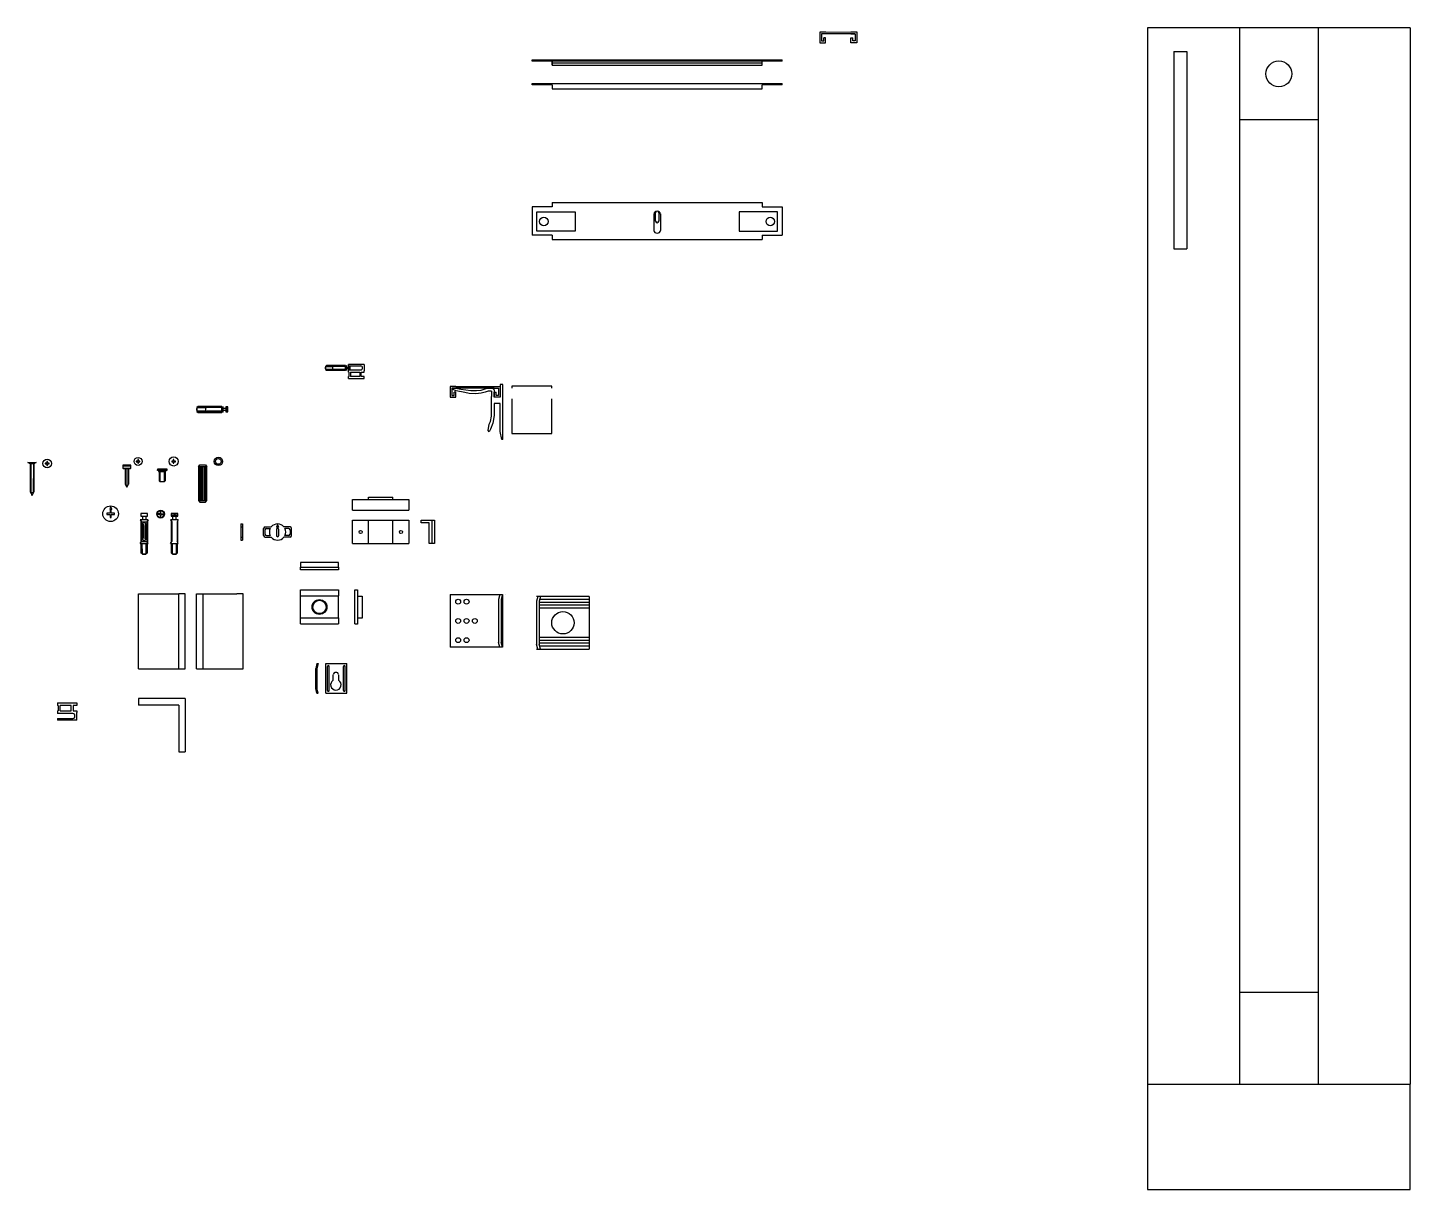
# Model space of a CAD drawing. Header units: millimetres. Extents: x 1887 to 2433, y 1313 to 1515.
# Drawn here: x 1886.7 to 1991.9, y 1313.4 to 1401.7 of the extents above; entities that cross this region are included whole.
import ezdxf

# ---------------------------------------------------------------- set-up
doc = ezdxf.new("R2010")
doc.units = ezdxf.units.MM
doc.layers.add('viti', color=5, linetype='Continuous')

msp = doc.modelspace()

# ---------------------------------------------------------------- linework, layer by layer
for p, q in [((1991.86, 1401.68), (1971.86, 1401.68)), ((1971.86, 1401.68), (1971.86, 1321.35)), ((1978.86, 1401.7), (1978.86, 1321.35)), ((1984.86, 1401.68), (1984.86, 1321.35)), ((1991.86, 1401.68), (1991.86, 1321.35)), ((1973.86, 1399.88), (1974.86, 1399.88)), ((1973.86, 1399.88), (1973.86, 1384.88)), ((1974.86, 1399.88), (1974.86, 1384.88)), ((1984.86, 1394.68), (1978.86, 1394.68)), ((1973.86, 1384.88), (1974.86, 1384.88)), ((1978.86, 1328.35), (1984.86, 1328.35)), ((1971.86, 1321.35), (1991.86, 1321.35)), ((1971.86, 1321.35), (1971.86, 1313.35)), ((1991.86, 1313.35), (1991.86, 1321.35)), ((1971.86, 1313.35), (1971.86, 1313.35)), ((1971.86, 1313.35), (1991.86, 1313.35))]:
    msp.add_line(p, q)
msp.add_xline((2088.57, 1488.88), (1, 0))
msp.add_circle((1981.86, 1398.18), 0.985)
at = {"layer": 'viti'}
for p, q in [((1946.93, 1401.36), (1949.75, 1401.37)), ((1947.38, 1401.37), (1946.93, 1401.36)), ((1946.93, 1401.36), (1946.93, 1400.55)), ((1949.62, 1401.23), (1947.06, 1401.23)), ((1947.38, 1401.23), (1947.06, 1401.23)), ((1947.06, 1401.23), (1947.06, 1400.69)), ((1949.3, 1401.37), (1949.75, 1401.37)), ((1949.3, 1401.23), (1949.62, 1401.23)), ((1949.62, 1401.23), (1949.62, 1400.69)), ((1949.75, 1401.37), (1949.75, 1400.55)), ((1946.93, 1400.55), (1947.38, 1400.55)), ((1947.06, 1400.69), (1947.24, 1400.69)), ((1947.24, 1400.69), (1947.24, 1400.93)), ((1947.38, 1400.93), (1947.24, 1400.93)), ((1947.38, 1400.55), (1947.38, 1400.93)), ((1949.3, 1400.55), (1949.3, 1400.93)), ((1949.3, 1400.93), (1949.44, 1400.93)), ((1949.75, 1400.55), (1949.3, 1400.55)), ((1949.44, 1400.69), (1949.44, 1400.93)), ((1949.62, 1400.69), (1949.44, 1400.69)), ((1925.06, 1399.24), (1944.06, 1399.24)), ((1925.06, 1399.14), (1925.06, 1399.24)), ((1944.06, 1399.14), (1925.06, 1399.14)), ((1925.4, 1399.24), (1925.4, 1399.19)), ((1925.4, 1399.19), (1926.56, 1399.19)), ((1925.62, 1399.14), (1925.62, 1399.24)), ((1926.27, 1399.24), (1926.27, 1399.14)), ((1926.27, 1399.24), (1926.27, 1399.14)), ((1926.56, 1399.19), (1926.56, 1399.24)), ((1926.56, 1399.14), (1926.56, 1398.84)), ((1926.56, 1398.84), (1926.56, 1399.14)), ((1942.56, 1399.19), (1942.56, 1399.24)), ((1943.71, 1399.19), (1942.56, 1399.19)), ((1942.56, 1398.84), (1942.56, 1399.14)), ((1942.85, 1399.24), (1942.85, 1399.14)), ((1942.85, 1399.24), (1942.85, 1399.14)), ((1943.5, 1399.14), (1943.5, 1399.24)), ((1943.71, 1399.24), (1943.71, 1399.19)), ((1944.06, 1399.14), (1944.06, 1399.24)), ((1942.56, 1399.01), (1926.56, 1399.01)), ((1926.56, 1398.84), (1942.56, 1398.84)), ((1925.06, 1397.45), (1944.06, 1397.45)), ((1925.06, 1397.35), (1925.06, 1397.45)), ((1926.56, 1397.35), (1925.06, 1397.35)), ((1926.56, 1397.35), (1926.56, 1397.05)), ((1926.56, 1397.05), (1942.56, 1397.05)), ((1944.06, 1397.35), (1942.56, 1397.35)), ((1942.56, 1397.05), (1942.56, 1397.35)), ((1942.56, 1397.05), (1942.56, 1397.22)), ((1944.06, 1397.35), (1944.06, 1397.45)), ((1926.56, 1388.06), (1925.06, 1388.06)), ((1925.06, 1388.06), (1925.06, 1385.91)), ((1926.56, 1388.4), (1926.56, 1388.06)), ((1926.56, 1388.4), (1942.56, 1388.4)), ((1934.3, 1387.53), (1934.3, 1386.28)), ((1934.42, 1387.63), (1934.42, 1386.97)), ((1934.69, 1387.63), (1934.69, 1386.97)), ((1934.82, 1387.53), (1934.82, 1386.28)), ((1942.56, 1388.4), (1942.56, 1388.06)), ((1942.56, 1388.06), (1944.06, 1388.06)), ((1944.06, 1388.06), (1944.06, 1385.91)), ((1926.56, 1385.91), (1925.06, 1385.91)), ((1926.56, 1385.91), (1926.56, 1385.58)), ((1926.56, 1385.58), (1942.56, 1385.58)), ((1942.56, 1385.91), (1944.06, 1385.91)), ((1942.56, 1385.91), (1942.56, 1385.58)), ((1909.41, 1376), (1909.34, 1375.94)), ((1909.37, 1375.91), (1909.4, 1375.95)), ((1909.4, 1375.95), (1909.85, 1375.95)), ((1910.86, 1376), (1909.41, 1376)), ((1909.85, 1375.98), (1909.85, 1375.65)), ((1909.85, 1375.98), (1909.93, 1375.93)), ((1910.89, 1375.96), (1909.9, 1375.96)), ((1910.86, 1375.96), (1910.86, 1376)), ((1910.86, 1376), (1910.94, 1375.98)), ((1910.94, 1375.98), (1910.86, 1375.93)), ((1910.94, 1375.65), (1910.94, 1375.98)), ((1912.27, 1376.08), (1911.09, 1376.08)), ((1911.09, 1375.98), (1911.09, 1376.08)), ((1911.09, 1375.98), (1912.02, 1375.97)), ((1911.21, 1375.96), (1911.09, 1375.96)), ((1911.09, 1375.96), (1911.09, 1375.67)), ((1911.15, 1375.96), (1911.15, 1375.67)), ((1911.21, 1375.67), (1911.21, 1375.96)), ((1912.27, 1376.08), (1912.27, 1375.61)), ((1909.34, 1375.94), (1909.34, 1375.7)), ((1909.34, 1375.88), (1909.37, 1375.91)), ((1909.34, 1375.76), (1909.34, 1375.88)), ((1909.37, 1375.73), (1909.34, 1375.76)), ((1909.34, 1375.7), (1909.41, 1375.64)), ((1909.85, 1375.91), (1909.37, 1375.91)), ((1909.37, 1375.73), (1909.85, 1375.73)), ((1909.4, 1375.69), (1909.37, 1375.73)), ((1909.85, 1375.69), (1909.4, 1375.69)), ((1909.41, 1375.69), (1909.41, 1375.64)), ((1909.41, 1375.64), (1910.86, 1375.64)), ((1909.85, 1375.65), (1909.93, 1375.7)), ((1910.89, 1375.68), (1909.9, 1375.68)), ((1910.86, 1375.93), (1909.93, 1375.93)), ((1910.86, 1375.7), (1909.93, 1375.7)), ((1910.86, 1375.7), (1910.86, 1375.93)), ((1910.94, 1375.65), (1910.86, 1375.7)), ((1910.86, 1375.64), (1910.86, 1375.68)), ((1910.94, 1375.65), (1910.86, 1375.64)), ((1910.94, 1375.88), (1911.09, 1375.88)), ((1911.09, 1375.75), (1910.94, 1375.75)), ((1911.09, 1375.67), (1911.21, 1375.67)), ((1912.02, 1375.66), (1911.09, 1375.66)), ((1911.09, 1375.5), (1911.09, 1375.66)), ((1911.09, 1375.5), (1911.14, 1375.5)), ((1911.14, 1375.17), (1911.09, 1375.17)), ((1911.09, 1375.02), (1911.09, 1375.17)), ((1911.09, 1375.02), (1912.27, 1375.02)), ((1911.14, 1375.17), (1911.14, 1375.5)), ((1911.21, 1375.83), (1911.15, 1375.83)), ((1911.21, 1375.8), (1911.15, 1375.8)), ((1911.24, 1375.5), (1911.93, 1375.5)), ((1911.24, 1375.5), (1911.24, 1375.17)), ((1911.93, 1375.17), (1911.24, 1375.17)), ((1911.93, 1375.5), (1911.93, 1375.17)), ((1912.04, 1375.17), (1912.04, 1375.5)), ((1912.04, 1375.5), (1912.27, 1375.5)), ((1912.27, 1375.17), (1912.04, 1375.17)), ((1912.27, 1375.5), (1912.27, 1375.61)), ((1912.27, 1375.02), (1912.27, 1375.17)), ((1919.25, 1374.41), (1918.8, 1374.41)), ((1918.8, 1374.41), (1918.8, 1373.6)), ((1918.93, 1374.24), (1919.25, 1374.27)), ((1919.25, 1374.27), (1918.93, 1374.27)), ((1918.93, 1374.27), (1918.93, 1373.73)), ((1919.09, 1374.16), (1918.93, 1374.24)), ((1919.28, 1374.09), (1919.09, 1374.16)), ((1919.11, 1373.73), (1919.11, 1373.97)), ((1919.25, 1373.97), (1919.11, 1373.97)), ((1919.25, 1374.41), (1922.17, 1374.41)), ((1919.25, 1374.27), (1919.62, 1374.2)), ((1922.17, 1374.27), (1919.25, 1374.27)), ((1919.25, 1373.6), (1919.25, 1373.97)), ((1919.94, 1373.94), (1919.28, 1374.09)), ((1919.62, 1374.2), (1920.39, 1374.1)), ((1920.25, 1373.88), (1919.94, 1373.94)), ((1920.76, 1373.86), (1920.25, 1373.88)), ((1920.39, 1374.1), (1920.56, 1374.1)), ((1920.56, 1374.1), (1920.82, 1374.11)), ((1921.17, 1373.9), (1920.76, 1373.86)), ((1920.82, 1374.11), (1921.17, 1374.14)), ((1921.17, 1374.14), (1921.48, 1374.22)), ((1921.48, 1373.97), (1921.17, 1373.9)), ((1921.48, 1374.22), (1921.63, 1374.27)), ((1921.71, 1374.06), (1921.48, 1373.97)), ((1921.63, 1374.27), (1922.04, 1374.27)), ((1921.95, 1374.05), (1921.71, 1374.06)), ((1921.77, 1373.89), (1921.77, 1373.89)), ((1921.95, 1374.05), (1921.95, 1373.65)), ((1922.04, 1374.27), (1922.17, 1374.16)), ((1922.17, 1374.41), (1922.62, 1374.41)), ((1922.17, 1374.27), (1922.49, 1374.27)), ((1922.17, 1374.16), (1922.17, 1373.6)), ((1922.17, 1373.6), (1922.17, 1373.97)), ((1922.17, 1373.6), (1922.17, 1373.97)), ((1922.17, 1373.97), (1922.31, 1373.97)), ((1922.31, 1373.73), (1922.31, 1373.97)), ((1922.49, 1374.27), (1922.49, 1373.73)), ((1922.62, 1374.57), (1922.62, 1373.6)), ((1922.83, 1374.57), (1922.62, 1374.57)), ((1922.62, 1374.5), (1922.62, 1373.6)), ((1922.62, 1374.41), (1922.62, 1373.6)), ((1922.83, 1370.38), (1922.83, 1374.57)), ((1923.5, 1374.43), (1923.5, 1374.27)), ((1926.54, 1374.43), (1923.5, 1374.43)), ((1926.54, 1374.27), (1926.54, 1374.43)), ((1899.64, 1372.89), (1899.54, 1372.82)), ((1899.54, 1372.82), (1899.54, 1372.51)), ((1899.59, 1372.78), (1899.62, 1372.83)), ((1899.62, 1372.83), (1900.19, 1372.82)), ((1901.45, 1372.89), (1899.64, 1372.89)), ((1900.19, 1372.87), (1900.19, 1372.46)), ((1900.19, 1372.87), (1900.29, 1372.81)), ((1901.49, 1372.84), (1900.25, 1372.84)), ((1901.45, 1372.81), (1900.29, 1372.81)), ((1901.45, 1372.89), (1901.54, 1372.87)), ((1901.45, 1372.84), (1901.45, 1372.89)), ((1901.54, 1372.87), (1901.45, 1372.81)), ((1901.45, 1372.52), (1901.45, 1372.81)), ((1901.54, 1372.46), (1901.54, 1372.87)), ((1901.89, 1372.85), (1901.74, 1372.85)), ((1901.74, 1372.85), (1901.74, 1372.48)), ((1901.81, 1372.85), (1901.81, 1372.48)), ((1901.89, 1372.48), (1901.89, 1372.85)), ((1918.8, 1373.6), (1919.25, 1373.6)), ((1918.93, 1373.73), (1919.11, 1373.73)), ((1921.95, 1372.73), (1921.95, 1373.65)), ((1922.16, 1372.8), (1922.15, 1372.21)), ((1922.16, 1373.11), (1922.16, 1372.8)), ((1922.62, 1373.11), (1922.16, 1373.11)), ((1922.62, 1373.6), (1922.17, 1373.6)), ((1922.62, 1373.6), (1922.17, 1373.6)), ((1922.62, 1373.6), (1922.17, 1373.6)), ((1922.49, 1373.73), (1922.31, 1373.73)), ((1922.62, 1370.99), (1922.62, 1373.11)), ((1923.5, 1373.46), (1923.5, 1370.83)), ((1926.54, 1370.83), (1926.54, 1373.46)), ((1899.54, 1372.74), (1899.59, 1372.78)), ((1899.54, 1372.6), (1899.54, 1372.74)), ((1899.59, 1372.55), (1899.54, 1372.6)), ((1899.54, 1372.51), (1899.64, 1372.44)), ((1900.19, 1372.79), (1899.59, 1372.78)), ((1899.59, 1372.55), (1900.19, 1372.55)), ((1899.62, 1372.51), (1899.59, 1372.55)), ((1900.19, 1372.51), (1899.62, 1372.51)), ((1899.64, 1372.51), (1899.64, 1372.44)), ((1899.64, 1372.44), (1901.45, 1372.44)), ((1900.19, 1372.46), (1900.29, 1372.52)), ((1901.49, 1372.49), (1900.25, 1372.49)), ((1901.45, 1372.52), (1900.29, 1372.52)), ((1901.54, 1372.46), (1901.45, 1372.52)), ((1901.45, 1372.44), (1901.45, 1372.49)), ((1901.54, 1372.46), (1901.45, 1372.44)), ((1901.54, 1372.75), (1901.74, 1372.75)), ((1901.74, 1372.58), (1901.54, 1372.58)), ((1901.74, 1372.48), (1901.89, 1372.48)), ((1901.89, 1372.68), (1901.81, 1372.68)), ((1901.89, 1372.65), (1901.81, 1372.65)), ((1921.77, 1371.55), (1921.89, 1371.75)), ((1921.89, 1371.75), (1921.95, 1372.14)), ((1921.95, 1372.14), (1921.95, 1372.73)), ((1922.15, 1372.21), (1922.06, 1371.61)), ((1921.7, 1371.07), (1921.77, 1371.55)), ((1921.77, 1370.97), (1921.7, 1371.07)), ((1921.88, 1371.17), (1921.77, 1370.97)), ((1922.06, 1371.61), (1921.88, 1371.17)), ((1922.74, 1370.38), (1922.62, 1370.99)), ((1923.5, 1370.83), (1926.54, 1370.83)), ((1922.83, 1370.38), (1922.74, 1370.38)), ((1886.67, 1368.63), (1887.31, 1368.63)), ((1886.87, 1368.53), (1886.67, 1368.63)), ((1887.31, 1368.63), (1887.13, 1368.53)), ((1887.13, 1368.53), (1886.87, 1368.53)), ((1886.87, 1368.53), (1886.87, 1366.41)), ((1886.91, 1368.53), (1886.91, 1366.33)), ((1887.1, 1368.53), (1887.09, 1366.33)), ((1887.13, 1368.53), (1887.13, 1366.41)), ((1894.51, 1368.42), (1893.92, 1368.42)), ((1893.92, 1368.42), (1893.92, 1368.38)), ((1893.92, 1368.38), (1893.92, 1368.2)), ((1893.92, 1368.38), (1894.51, 1368.38)), ((1893.92, 1368.33), (1893.92, 1368.2)), ((1893.92, 1368.2), (1894.51, 1368.2)), ((1893.92, 1368.2), (1893.93, 1368.16)), ((1893.93, 1368.16), (1894.5, 1368.16)), ((1894.09, 1368.16), (1894.09, 1366.97)), ((1894.13, 1368.16), (1894.13, 1366.91)), ((1894.3, 1368.16), (1894.3, 1366.91)), ((1894.34, 1368.16), (1894.34, 1366.97)), ((1894.5, 1368.16), (1894.51, 1368.2)), ((1894.51, 1368.38), (1894.51, 1368.42)), ((1894.51, 1368.2), (1894.51, 1368.38)), ((1896.55, 1368.01), (1896.56, 1368.15)), ((1897.25, 1368.01), (1896.55, 1368.01)), ((1896.56, 1368.15), (1897.25, 1368.15)), ((1896.62, 1368.01), (1896.63, 1367.95)), ((1896.63, 1367.95), (1897.17, 1367.95)), ((1896.67, 1367.95), (1896.67, 1367.24)), ((1896.73, 1367.95), (1896.73, 1367.18)), ((1897.08, 1367.18), (1897.08, 1367.95)), ((1897.14, 1367.95), (1897.14, 1367.24)), ((1897.17, 1367.95), (1897.19, 1368.01)), ((1897.25, 1368.15), (1897.25, 1368.01)), ((1899.67, 1368.3), (1899.77, 1368.44)), ((1899.67, 1368.3), (1899.67, 1365.74)), ((1900.3, 1368.3), (1899.67, 1368.3)), ((1899.76, 1368.3), (1899.76, 1365.74)), ((1899.77, 1368.44), (1900.2, 1368.44)), ((1899.87, 1368.3), (1899.87, 1365.74)), ((1899.98, 1368.3), (1899.98, 1365.74)), ((1900.1, 1368.3), (1900.1, 1365.74)), ((1900.2, 1368.44), (1900.3, 1368.3)), ((1900.21, 1368.3), (1900.21, 1365.74)), ((1900.3, 1365.74), (1900.3, 1368.3)), ((1894.13, 1366.91), (1894.3, 1366.91)), ((1896.67, 1367.24), (1896.73, 1367.18)), ((1896.73, 1367.18), (1897.08, 1367.18)), ((1897.14, 1367.24), (1897.08, 1367.18)), ((1887.09, 1366.33), (1886.91, 1366.33)), ((1899.67, 1365.74), (1900.3, 1365.74)), ((1899.67, 1365.74), (1899.77, 1365.6)), ((1899.77, 1365.6), (1900.2, 1365.6)), ((1900.2, 1365.6), (1900.3, 1365.74)), ((1911.39, 1365.61), (1911.39, 1365.81)), ((1911.39, 1365.81), (1915.66, 1365.81)), ((1911.39, 1365), (1911.39, 1365.61)), ((1912.6, 1366), (1914.45, 1366)), ((1912.6, 1365.81), (1912.6, 1366)), ((1914.45, 1365.81), (1914.45, 1366)), ((1915.66, 1365.81), (1915.66, 1365)), ((1892.98, 1365.28), (1892.91, 1365.09)), ((1892.91, 1365.09), (1893.06, 1365.09)), ((1892.98, 1365.28), (1893.06, 1365.09)), ((1895.28, 1364.75), (1895.28, 1364.54)), ((1895.79, 1364.75), (1895.28, 1364.75)), ((1895.28, 1364.54), (1895.79, 1364.54)), ((1895.42, 1364.26), (1895.42, 1364.54)), ((1895.65, 1364.54), (1895.65, 1364.26)), ((1895.79, 1364.54), (1895.79, 1364.75)), ((1896.76, 1364.73), (1896.53, 1364.73)), ((1896.76, 1364.68), (1896.53, 1364.68)), ((1896.81, 1364.73), (1897.04, 1364.73)), ((1896.81, 1364.68), (1897.04, 1364.68)), ((1897.58, 1364.75), (1897.58, 1364.54)), ((1898.09, 1364.75), (1897.58, 1364.75)), ((1897.58, 1364.65), (1898.09, 1364.65)), ((1897.58, 1364.54), (1898.09, 1364.54)), ((1897.72, 1364.26), (1897.72, 1364.54)), ((1897.81, 1364.75), (1897.81, 1364.65)), ((1897.86, 1364.75), (1897.86, 1364.65)), ((1897.95, 1364.54), (1897.95, 1364.26)), ((1898.09, 1364.54), (1898.09, 1364.75)), ((1911.39, 1365), (1915.66, 1365)), ((1895.83, 1364.26), (1895.24, 1364.26)), ((1895.24, 1364.26), (1895.33, 1364.12)), ((1895.29, 1364.18), (1895.29, 1362.56)), ((1895.33, 1364.12), (1895.74, 1364.12)), ((1895.33, 1364.12), (1895.33, 1362.62)), ((1895.39, 1363.89), (1895.39, 1362.85)), ((1895.46, 1363.95), (1895.46, 1362.91)), ((1895.46, 1362.79), (1895.46, 1363.84)), ((1895.61, 1363.95), (1895.61, 1362.91)), ((1895.61, 1362.8), (1895.61, 1363.84)), ((1895.67, 1363.9), (1895.67, 1362.84)), ((1895.83, 1364.26), (1895.74, 1364.12)), ((1895.74, 1364.12), (1895.74, 1362.62)), ((1895.78, 1364.18), (1895.78, 1362.56)), ((1898.13, 1364.26), (1897.54, 1364.26)), ((1897.54, 1364.26), (1897.63, 1364.12)), ((1897.59, 1364.18), (1897.59, 1362.56)), ((1897.63, 1364.12), (1897.63, 1362.62)), ((1898.13, 1364.26), (1898.04, 1364.12)), ((1898.04, 1364.12), (1898.04, 1362.62)), ((1898.08, 1364.18), (1898.08, 1362.56)), ((1902.88, 1363.96), (1903.01, 1363.96)), ((1902.88, 1363.96), (1902.88, 1362.72)), ((1902.88, 1363.73), (1903.01, 1363.73)), ((1903.01, 1363.96), (1903.01, 1362.72)), ((1904.61, 1363.07), (1904.61, 1363.62)), ((1904.72, 1363.73), (1905.19, 1363.73)), ((1904.72, 1363.5), (1904.72, 1363.18)), ((1904.83, 1363.61), (1905.12, 1363.61)), ((1905.68, 1363.91), (1905.6, 1363.71)), ((1905.6, 1363.71), (1905.75, 1363.71)), ((1905.6, 1363.55), (1905.6, 1363.06)), ((1905.68, 1363.91), (1905.75, 1363.71)), ((1905.76, 1363.55), (1905.76, 1363.06)), ((1906.64, 1363.73), (1906.17, 1363.73)), ((1906.53, 1363.61), (1906.24, 1363.61)), ((1906.64, 1363.5), (1906.64, 1363.18)), ((1906.75, 1363.07), (1906.75, 1363.62)), ((1911.39, 1362.47), (1911.39, 1364.24)), ((1911.39, 1364.24), (1915.66, 1364.24)), ((1912.6, 1362.47), (1912.6, 1364.24)), ((1914.45, 1362.47), (1914.45, 1364.24)), ((1915.66, 1364.24), (1915.66, 1362.47)), ((1916.6, 1364.04), (1916.6, 1364.24)), ((1916.6, 1364.24), (1917.21, 1364.24)), ((1917.21, 1364.04), (1916.6, 1364.04)), ((1917.21, 1364.24), (1917.41, 1364.24)), ((1917.22, 1362.47), (1917.21, 1364.04)), ((1917.41, 1364.24), (1917.42, 1362.47)), ((1917.41, 1364.24), (1917.61, 1364.24)), ((1917.61, 1364.24), (1917.61, 1362.47)), ((1895.24, 1362.48), (1895.33, 1362.62)), ((1895.24, 1362.48), (1895.83, 1362.48)), ((1895.31, 1361.74), (1895.31, 1362.48)), ((1895.33, 1362.62), (1895.74, 1362.62)), ((1895.36, 1362.48), (1895.37, 1361.68)), ((1895.69, 1361.68), (1895.69, 1362.48)), ((1895.83, 1362.48), (1895.74, 1362.62)), ((1895.75, 1362.48), (1895.75, 1361.74)), ((1897.54, 1362.48), (1897.63, 1362.62)), ((1897.54, 1362.48), (1898.13, 1362.48)), ((1897.61, 1361.74), (1897.61, 1362.48)), ((1897.66, 1362.48), (1897.67, 1361.68)), ((1897.99, 1361.68), (1897.99, 1362.48)), ((1898.13, 1362.48), (1898.04, 1362.62)), ((1898.05, 1362.48), (1898.05, 1361.74)), ((1902.88, 1362.96), (1903.01, 1362.96)), ((1902.88, 1362.72), (1903.01, 1362.72)), ((1904.72, 1362.96), (1905.19, 1362.96)), ((1904.83, 1363.07), (1905.12, 1363.07)), ((1906.64, 1362.96), (1906.17, 1362.96)), ((1906.53, 1363.07), (1906.24, 1363.07)), ((1911.39, 1362.47), (1915.66, 1362.47)), ((1917.42, 1362.47), (1917.22, 1362.47)), ((1917.61, 1362.47), (1917.42, 1362.47)), ((1895.37, 1361.68), (1895.31, 1361.74)), ((1895.37, 1361.68), (1895.69, 1361.68)), ((1895.43, 1361.62), (1895.37, 1361.68)), ((1895.63, 1361.62), (1895.43, 1361.62)), ((1895.69, 1361.68), (1895.63, 1361.62)), ((1895.75, 1361.74), (1895.69, 1361.68)), ((1897.67, 1361.68), (1897.61, 1361.74)), ((1897.67, 1361.68), (1897.99, 1361.68)), ((1897.73, 1361.62), (1897.67, 1361.68)), ((1897.93, 1361.62), (1897.73, 1361.62)), ((1897.99, 1361.68), (1897.93, 1361.62)), ((1898.05, 1361.74), (1897.99, 1361.68)), ((1910.31, 1361.02), (1907.43, 1361.02)), ((1907.43, 1361.02), (1907.43, 1360.67)), ((1907.43, 1360.47), (1907.43, 1360.67)), ((1907.43, 1360.67), (1910.31, 1360.67)), ((1910.31, 1360.47), (1907.43, 1360.47)), ((1910.31, 1360.67), (1910.31, 1361.02)), ((1910.31, 1360.67), (1910.31, 1360.47)), ((1895.11, 1352.93), (1895.11, 1358.64)), ((1895.11, 1358.64), (1898.17, 1358.64)), ((1898.16, 1352.93), (1898.17, 1358.64)), ((1898.66, 1358.64), (1898.17, 1358.64)), ((1898.66, 1352.93), (1898.66, 1358.64)), ((1899.52, 1352.93), (1899.52, 1358.64)), ((1899.52, 1358.64), (1902.57, 1358.64)), ((1900.02, 1352.93), (1900.02, 1358.64)), ((1903.07, 1358.64), (1902.57, 1358.64)), ((1903.07, 1352.93), (1903.07, 1358.64)), ((1907.43, 1358.48), (1907.43, 1358.94)), ((1907.43, 1358.94), (1910.31, 1358.94)), ((1907.43, 1356.81), (1907.43, 1358.48)), ((1907.43, 1358.48), (1910.31, 1358.48)), ((1910.31, 1358.94), (1910.31, 1358.48)), ((1910.31, 1356.81), (1910.31, 1358.48)), ((1911.57, 1356.35), (1911.57, 1358.94)), ((1911.57, 1358.94), (1911.77, 1358.94)), ((1911.77, 1358.94), (1911.76, 1356.34)), ((1911.77, 1358.47), (1912.12, 1358.47)), ((1912.12, 1358.47), (1912.11, 1356.79)), ((1918.8, 1358.58), (1922.8, 1358.58)), ((1918.8, 1358.58), (1918.8, 1354.58)), ((1922.6, 1358.58), (1922.5, 1358.21)), ((1922.5, 1358.21), (1922.5, 1354.95)), ((1922.8, 1358.58), (1922.7, 1358.21)), ((1922.7, 1358.21), (1922.7, 1354.95)), ((1922.8, 1358.58), (1922.8, 1354.58)), ((1923, 1358.58), (1923, 1358.58)), ((1929.39, 1358.44), (1925.38, 1358.44)), ((1925.38, 1358.44), (1925.39, 1358.44)), ((1925.48, 1358.44), (1925.39, 1358.07)), ((1925.39, 1358.07), (1925.39, 1354.8)), ((1925.68, 1358.44), (1925.59, 1358.07)), ((1925.59, 1358.07), (1925.59, 1354.8)), ((1929.39, 1358.21), (1925.62, 1358.21)), ((1929.39, 1358.44), (1929.39, 1354.44)), ((1929.39, 1357.99), (1925.59, 1357.99)), ((1929.39, 1357.78), (1925.59, 1357.78)), ((1929.39, 1357.54), (1925.59, 1357.54)), ((1907.43, 1356.35), (1907.43, 1356.81)), ((1907.43, 1356.81), (1910.31, 1356.81)), ((1907.43, 1356.35), (1910.31, 1356.35)), ((1910.31, 1356.81), (1910.31, 1356.35)), ((1910.31, 1356.35), (1910.31, 1356.35)), ((1911.57, 1356.35), (1911.76, 1356.35)), ((1912.11, 1356.79), (1911.76, 1356.79)), ((1922.6, 1354.58), (1922.5, 1354.95)), ((1922.8, 1354.58), (1922.7, 1354.95)), ((1929.39, 1355.33), (1925.59, 1355.33)), ((1929.39, 1355.09), (1925.59, 1355.09)), ((1922.8, 1354.58), (1918.8, 1354.58)), ((1925.38, 1354.44), (1925.39, 1354.44)), ((1925.48, 1354.44), (1925.39, 1354.8)), ((1925.39, 1354.44), (1929.39, 1354.44)), ((1929.39, 1354.88), (1925.59, 1354.88)), ((1925.68, 1354.44), (1925.59, 1354.8)), ((1929.39, 1354.66), (1925.62, 1354.66)), ((1895.11, 1352.93), (1898.66, 1352.93)), ((1899.52, 1352.93), (1903.07, 1352.93)), ((1908.68, 1353.34), (1908.58, 1352.97)), ((1908.58, 1351.45), (1908.58, 1352.97)), ((1908.58, 1352.97), (1908.58, 1351.45)), ((1908.68, 1353.34), (1908.78, 1353.34)), ((1908.78, 1353.34), (1908.68, 1352.97)), ((1908.68, 1352.97), (1908.68, 1351.45)), ((1909.35, 1351.08), (1909.35, 1353.34)), ((1909.35, 1353.34), (1910.94, 1353.34)), ((1909.47, 1351.3), (1909.47, 1353.12)), ((1909.6, 1351.3), (1909.6, 1353.12)), ((1910.69, 1351.3), (1910.69, 1353.12)), ((1910.82, 1351.3), (1910.82, 1353.12)), ((1910.94, 1351.08), (1910.94, 1353.34)), ((1909.92, 1352.07), (1909.92, 1352.49)), ((1910.33, 1352.06), (1910.33, 1352.49)), ((1908.68, 1351.08), (1908.58, 1351.45)), ((1908.78, 1351.08), (1908.68, 1351.45)), ((1908.68, 1351.08), (1908.78, 1351.08)), ((1909.35, 1351.08), (1910.94, 1351.08)), ((1888.94, 1350.35), (1888.94, 1350.16)), ((1888.94, 1350.35), (1890.42, 1350.35)), ((1889, 1350.16), (1888.94, 1350.16)), ((1888.94, 1349.75), (1888.94, 1349.54)), ((1888.94, 1349.75), (1889, 1349.75)), ((1889, 1350.16), (1889, 1349.75)), ((1889.99, 1350.16), (1889.13, 1350.16)), ((1889.13, 1349.75), (1889.13, 1350.16)), ((1889.13, 1349.75), (1889.99, 1349.75)), ((1889.99, 1349.75), (1889.99, 1350.16)), ((1890.42, 1350.16), (1890.13, 1350.16)), ((1890.13, 1350.16), (1890.13, 1349.75)), ((1890.13, 1349.75), (1890.42, 1349.75)), ((1890.42, 1350.35), (1890.42, 1350.16)), ((1890.42, 1349.75), (1890.42, 1349.61)), ((1898.66, 1350.68), (1895.11, 1350.68)), ((1895.11, 1350.68), (1895.11, 1350.18)), ((1898.16, 1350.18), (1895.11, 1350.18)), ((1898.16, 1350.18), (1898.16, 1350.18)), ((1898.16, 1350.18), (1898.16, 1346.62)), ((1898.66, 1350.68), (1898.66, 1350.18)), ((1898.66, 1350.18), (1898.66, 1346.62)), ((1890.1, 1349.54), (1888.94, 1349.54)), ((1888.94, 1349.15), (1888.94, 1349.02)), ((1888.94, 1349.15), (1890.1, 1349.15)), ((1890.42, 1349.02), (1888.94, 1349.02)), ((1890.42, 1349.02), (1890.42, 1349.61)), ((1898.16, 1346.62), (1898.66, 1346.62))]:
    msp.add_line(p, q, dxfattribs=at)
for points in [[(1925.4, 1387.7), (1928.33, 1387.7), (1928.33, 1386.22), (1925.4, 1386.22)], [(1943.71, 1387.7), (1940.79, 1387.7), (1940.79, 1386.22), (1943.71, 1386.22)]]:
    msp.add_lwpolyline(points, close=True, dxfattribs=at)
for points in [[(1888.18, 1368.58), (1888.18, 1368.71), (1888.13, 1368.71), (1888.13, 1368.58)], [(1895.05, 1368.73), (1894.93, 1368.73), (1894.93, 1368.69), (1895.05, 1368.69)], [(1895.09, 1368.73), (1895.09, 1368.85), (1895.05, 1368.85), (1895.05, 1368.73)], [(1895.05, 1368.69), (1895.05, 1368.57), (1895.09, 1368.57), (1895.09, 1368.69)], [(1895.09, 1368.69), (1895.21, 1368.69), (1895.21, 1368.73), (1895.09, 1368.73)], [(1897.75, 1368.73), (1897.63, 1368.73), (1897.63, 1368.69), (1897.75, 1368.69)], [(1897.8, 1368.73), (1897.8, 1368.85), (1897.75, 1368.85), (1897.75, 1368.73)], [(1897.75, 1368.69), (1897.75, 1368.57), (1897.8, 1368.57), (1897.8, 1368.69)], [(1897.8, 1368.69), (1897.92, 1368.69), (1897.92, 1368.73), (1897.8, 1368.73)], [(1888.13, 1368.58), (1888, 1368.58), (1888, 1368.52), (1888.13, 1368.52)], [(1888.13, 1368.52), (1888.13, 1368.39), (1888.18, 1368.39), (1888.18, 1368.52)], [(1888.18, 1368.52), (1888.31, 1368.52), (1888.31, 1368.58), (1888.18, 1368.58)], [(1894.09, 1366.97), (1894.13, 1366.91), (1894.17, 1366.84), (1894.2, 1366.77), (1894.22, 1366.74), (1894.23, 1366.77), (1894.26, 1366.84), (1894.3, 1366.91), (1894.34, 1366.97)], [(1886.87, 1366.41), (1886.94, 1366.26), (1886.97, 1366.18), (1887, 1366.13), (1887.13, 1366.41)], [(1892.94, 1364.77), (1892.7, 1364.77), (1892.7, 1364.68), (1892.94, 1364.68)], [(1893.03, 1364.77), (1893.03, 1365.01), (1892.94, 1365.01), (1892.94, 1364.77)], [(1892.94, 1364.68), (1892.94, 1364.44), (1893.03, 1364.44), (1893.03, 1364.68)], [(1893.03, 1364.68), (1893.27, 1364.68), (1893.27, 1364.77), (1893.03, 1364.77)], [(1896.81, 1364.73), (1896.81, 1364.84), (1896.76, 1364.84), (1896.76, 1364.73)], [(1896.76, 1364.68), (1896.76, 1364.56), (1896.81, 1364.56), (1896.81, 1364.68)]]:
    msp.add_lwpolyline(points, dxfattribs=at)
for centre, radius in [((1925.94, 1386.96), 0.323), ((1943.17, 1386.96), 0.323), ((1888.15, 1368.55), 0.323), ((1895.07, 1368.71), 0.299), ((1897.78, 1368.71), 0.349), ((1901.18, 1368.71), 0.315), ((1901.18, 1368.71), 0.214), ((1892.98, 1364.73), 0.595), ((1896.79, 1364.7), 0.295), ((1896.79, 1364.7), 0.256), ((1912, 1363.35), 0.119), ((1915.07, 1363.35), 0.119), ((1908.87, 1357.64), 0.567), ((1908.87, 1357.64), 0.506), ((1919.42, 1358.04), 0.186), ((1920.06, 1358.04), 0.186), ((1927.39, 1356.44), 0.848), ((1919.42, 1356.58), 0.186), ((1920.06, 1356.58), 0.186), ((1920.69, 1356.58), 0.186), ((1919.42, 1355.12), 0.186), ((1920.06, 1355.12), 0.186)]:
    msp.add_circle(centre, radius, dxfattribs=at)
for centre, radius, start, end in [((1934.56, 1387.47), 0.263, 11.2554, 168.7446), ((1934.56, 1387.6), 0.138, 11.2554, 168.7446), ((1934.56, 1387), 0.138, 191.2554, 348.7446), ((1934.56, 1386.33), 0.263, 191.2554, 348.7446), ((1911.99, 1375.82), 0.159, 279.7415, 80.265), ((1895.53, 1363.9), 0.141, 359.9194, 182.3946), ((1904.74, 1363.6), 0.127, 96.7893, 173.0726), ((1904.85, 1363.49), 0.127, 96.7893, 173.0726), ((1905.68, 1363.34), 0.62, 154.0057, 205.9943), ((1905.68, 1363.34), 0.62, 38.502, 141.498), ((1905.68, 1363.55), 0.0777, 358.0447, 181.9553), ((1905.68, 1363.34), 0.62, 334.0057, 25.9943), ((1906.51, 1363.49), 0.127, 6.9274, 83.2107), ((1906.62, 1363.6), 0.127, 6.9274, 83.2107), ((1895.53, 1362.84), 0.141, 178.0029, 0.0806), ((1904.74, 1363.08), 0.127, 186.9274, 263.2107), ((1904.85, 1363.2), 0.127, 186.9274, 263.2107), ((1905.68, 1363.34), 0.62, 218.502, 321.498), ((1905.68, 1363.06), 0.0777, 178.0447, 1.9553), ((1906.51, 1363.2), 0.127, 276.7893, 353.0726), ((1906.62, 1363.08), 0.127, 276.7893, 353.0726), ((1909.54, 1353.12), 0.0641, 359.4948, 180.5052), ((1910.76, 1353.12), 0.0641, 359.4948, 180.5052), ((1910.12, 1351.72), 0.401, 120.4557, 58.2387), ((1910.12, 1352.46), 0.21, 9.4443, 170.5557), ((1909.54, 1351.3), 0.0641, 179.4948, 0.5052), ((1910.76, 1351.3), 0.0641, 179.4948, 0.5052), ((1890.07, 1349.35), 0.199, 279.735, 80.2585)]:
    msp.add_arc(centre, radius, start, end, dxfattribs=at)

doc.saveas('drawing.dxf')
